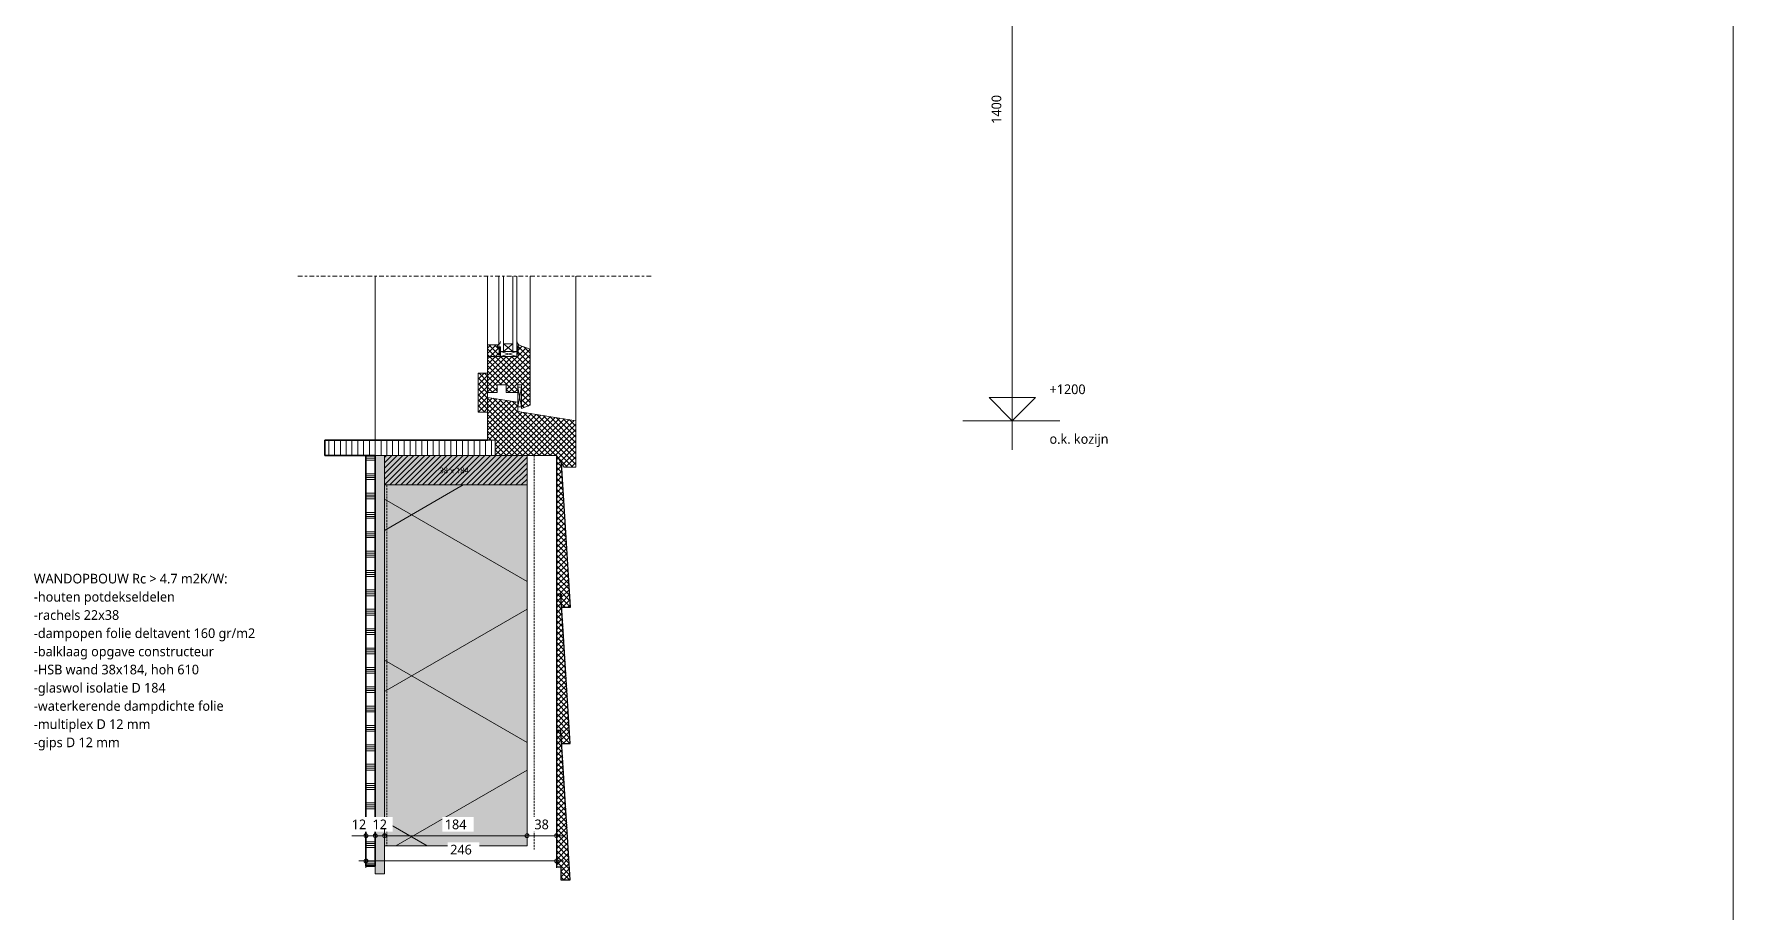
# Model space of a CAD drawing. Header units: millimetres. Extents: x 1813 to 34621, y -2347 to 13791.
# Drawn here: x 3835 to 6028, y 3077 to 4210 of the extents above; entities that cross this region are included whole.
import ezdxf

# ---------------------------------------------------------------- set-up
doc = ezdxf.new("R2010")
doc.units = ezdxf.units.MM
doc.linetypes.add('MV_center', pattern=[15, 6, -3, 3, -3])
doc.linetypes.add('MV_hidden', pattern=[3.75, 2.5, -1.25])
for name, color, linetype, lineweight in [('A-ANNO-DIMS', 211, 'Continuous', 13), ('A-ANNO-DIMS-5', 211, 'Continuous', 13), ('A-ANNO-NOTE', 131, 'Continuous', 18), ('A-DETL', 90, 'Continuous', 13), ('A-DETL-GENF', 92, 'Continuous', 18), ('A-DETL-MEDM', 33, 'Continuous', 18), ('G-ANNO-TEXT', 231, 'Continuous', 13)]:
    doc.layers.add(name, color=color, linetype=linetype, lineweight=lineweight)
doc.styles.add('Segoe UI', font='segoeui.ttf', dxfattribs={"height": 7.5})
doc.styles.add('Segoe UI_3', font='segoeui.ttf', dxfattribs={"height": 12.5})
doc.styles.add('Segoe UI_B', font='segoeui.ttf', dxfattribs={"height": 12.5})
doc.dimstyles.new('2_5_mm', dxfattribs={"dimscale": 304.8, "dimtxt": 13.092049, "dimasz": 0.016404, "dimexe": 0.029528, "dimexo": 0.0625, "dimgap": 0.014764, "dimtad": 1, "dimdec": 0, "dimzin": 0, "dimdsep": 46, "dimtxsty": 'Segoe UI_3', "dimblk1": 'DOTBLANK', "dimblk2": 'DOTBLANK', "dimsah": 1, "dimcen": 0.09, "dimdle": 0.029528, "dimazin": 0, "dimtfac": 1, "dimtdec": 4, "dimtix": 1, "dimtmove": 1, "dimatfit": 3, "dimfxl": 0.029528, "dimfxlon": 1, "dimtvp": 1, "dimtfill": 1, "dimtolj": 1, "dimtzin": 0, "dimarcsym": 2})
doc.dimstyles.new('2_5_mm_1', dxfattribs={"dimscale": 304.8, "dimtxt": 13.092049, "dimasz": 0.016404, "dimexe": 0.029528, "dimexo": 0.0625, "dimgap": 0.014764, "dimtad": 1, "dimdec": 0, "dimzin": 0, "dimdsep": 46, "dimtxsty": 'Segoe UI_3', "dimblk1": 'DOTBLANK', "dimblk2": 'DOTBLANK', "dimsah": 1, "dimcen": 0.09, "dimdle": 0.029528, "dimazin": 0, "dimtfac": 1, "dimtdec": 4, "dimtix": 1, "dimtmove": 0, "dimatfit": 3, "dimfxl": 0.029528, "dimfxlon": 1, "dimtvp": 1, "dimtfill": 1, "dimtolj": 1, "dimtzin": 0, "dimarcsym": 2})
pattern_1 = [(45, (0, 0), (-3.535534, 3.535534), []), (135, (0, 0), (-3.535534, -3.535534), [])]

# ---------------------------------------------------------------- blocks, each defined once
blk = doc.blocks.new('42_isolatie - Type 1-4090455-Details Verbouwingen')
at = {"layer": 'A-DETL-GENF'}
blk.add_hatch(color=256, dxfattribs=at).paths.add_polyline_path([(0.3, -0.8), (0.3, -184.8), (466.3, -184.8), (466.3, -0.8), (109.6, -0.8)])
at = {"layer": 'A-DETL-GENF', "lineweight": 13}
h = blk.add_hatch(dxfattribs=at)
h.set_pattern_fill('FP_74', color=256, style=0, pattern_type=2)
h.set_pattern_definition([(300, (-2126.39, -181.76), (-155.885, -90), []), (240, (-2126.39, -181.76), (-155.885, 90), [])])
h.paths.add_polyline_path([(0.3, -0.8), (0.3, -184.8), (466.3, -184.8), (466.3, -0.8), (109.6, -0.8)])
at = {"layer": 'A-DETL-GENF'}
for p, q in [((466.3, -0.8), (0.3, -0.8)), ((0.3, -0.8), (0.3, -184.8)), ((0.3, -0.8), (0.3, -184.8)), ((466.3, -184.8), (466.3, -0.8)), ((0.3, -184.8), (466.3, -184.8)), ((0.3, -184.8), (466.3, -184.8))]:
    blk.add_line(p, q, dxfattribs=at)
blk = doc.blocks.new('31 dubbel_glas - Type 1-4090465-Details Verbouwingen')
at = {"layer": 'A-DETL-GENF', "lineweight": 13}
for p, q in [((324.9, 0), (234.6, 0)), ((331.8, -21), (331.8, 0)), ((331.8, -5), (234.6, -5)), ((234.6, -17), (331.8, -17)), ((321.8, -5), (321.8, -17)), ((321.8, -17), (331.8, -5)), ((321.8, -5), (331.8, -17)), ((234.6, -23), (326.1, -23))]:
    blk.add_line(p, q, dxfattribs=at)
blk = doc.blocks.new('33 sparing - Type 1-V81-Details Verbouwingen')
at = {"layer": 'A-DETL-GENF'}
for p, q in [((0, 0), (0, -3.2)), ((21, 0), (0, 0)), ((0, -6.4), (21, 0)), ((21, -6.4), (0, 0)), ((21, -2.6), (21, 0)), ((0, -6.4), (21, -6.4))]:
    blk.add_line(p, q, dxfattribs=at)
blk = doc.blocks.new('NLRS_00_DI_maskeer - Type 1-4234380-Details Verbouwingen')
at = {"layer": 'A-DETL-GENF', "linetype": 'MV_center'}
blk.add_line((359, 0), (-100, 0), dxfattribs=at)
blk = doc.blocks.new('00 hout-rechthoekig - SLS 38x184-4311503-Details Verbouwingen')
at = {"layer": 'A-DETL-GENF', "lineweight": 13}
blk.add_hatch(color=256, dxfattribs=at).paths.add_polyline_path([(0, 38), (0, 0), (184, 0), (184, 38)])
at = {"layer": 'A-DETL-MEDM', "lineweight": 13}
h = blk.add_hatch(dxfattribs=at)
h.set_pattern_fill('FP_145', color=256, style=0, pattern_type=2)
h.set_pattern_definition([(225, (4471.048, 3666.039), (3.535534, -3.535534), [])])
h.paths.add_polyline_path([(0, 38), (0, 0), (184, 0), (184, 38)])
at = {"layer": 'A-DETL-MEDM'}
for p, q in [((184, 38), (0, 38)), ((0, 38), (0, 0)), ((184, 38), (0, 38)), ((184, 0), (184, 38)), ((184, 0), (184, 38)), ((184, 0), (184, 38)), ((0, 0), (184, 0))]:
    blk.add_line(p, q, dxfattribs=at)
blk = doc.blocks.new('DIMBLOCK129-Details Verbouwingen')
at = {"layer": 'A-ANNO-DIMS-5'}
for p, q in [((4263, 3175.2), (4263, 3184.2)), ((4275, 3175.2), (4275, 3184.2)), ((4244.7, 3175.2), (4273.7, 3175.2)), ((4254, 3175.2), (4275, 3175.2)), ((4263, 3175.2), (4263, 3166.2)), ((4273.7, 3175.2), (4269, 3175.2)), ((4275, 3175.2), (4275, 3166.2))]:
    blk.add_line(p, q, dxfattribs=at)
for centre in [(4263, 3175.2), (4275, 3175.2)]:
    blk.add_circle(centre, 2.5, dxfattribs=at)
at = {"layer": 'A-ANNO-DIMS-5', "color": 0, "insert": (4244.7, 3196.1), "char_height": 12.5, "width": 22.852, "attachment_point": 1, "line_spacing_factor": 1.142579, "style": 'Segoe UI_3', "bg_fill": 3, "box_fill_scale": 1.25, "bg_fill_color": 9, "bg_fill_true_color": 13158600, "bg_fill_transparency": 0}
blk.add_mtext('12', dxfattribs=at)
blk = doc.blocks.new('_DotBlank')
at = {"color": 0, "linetype": 'ByBlock', "lineweight": -2}
blk.add_line((-0.5, 0), (-1, 0), dxfattribs=at)
blk.add_circle((0, 0), 0.5, dxfattribs=at)
blk = doc.blocks.new('DIMBLOCK130-Details Verbouwingen')
at = {"layer": 'A-ANNO-DIMS-5'}
for p, q in [((4275, 3175.2), (4275, 3184.2)), ((4287, 3175.2), (4287, 3184.2)), ((4275, 3175.2), (4287, 3175.2)), ((4275, 3175.2), (4275, 3166.2)), ((4287, 3175.2), (4287, 3166.2))]:
    blk.add_line(p, q, dxfattribs=at)
for centre in [(4275, 3175.2), (4287, 3175.2)]:
    blk.add_circle(centre, 2.5, dxfattribs=at)
at = {"layer": 'A-ANNO-DIMS-5', "color": 0, "insert": (4271.5, 3196.1), "char_height": 12.5, "width": 22.852, "attachment_point": 1, "line_spacing_factor": 1.142579, "style": 'Segoe UI_3', "bg_fill": 3, "box_fill_scale": 1.25, "bg_fill_color": 9, "bg_fill_true_color": 13158600, "bg_fill_transparency": 0}
blk.add_mtext('12', dxfattribs=at)
blk = doc.blocks.new('DIMBLOCK131-Details Verbouwingen')
at = {"layer": 'A-ANNO-DIMS-5'}
for p, q in [((4287, 3175.2), (4287, 3184.2)), ((4471, 3175.2), (4471, 3184.2)), ((4287, 3175.2), (4471, 3175.2)), ((4287, 3175.2), (4287, 3166.2)), ((4471, 3175.2), (4471, 3166.2))]:
    blk.add_line(p, q, dxfattribs=at)
for centre in [(4287, 3175.2), (4471, 3175.2)]:
    blk.add_circle(centre, 2.5, dxfattribs=at)
at = {"layer": 'A-ANNO-DIMS-5', "color": 0, "insert": (4364.8, 3196.1), "char_height": 12.5, "width": 34.277, "attachment_point": 1, "line_spacing_factor": 1.142579, "style": 'Segoe UI_3', "bg_fill": 3, "box_fill_scale": 1.25, "bg_fill_color": 9, "bg_fill_true_color": 13158600, "bg_fill_transparency": 0}
blk.add_mtext('184', dxfattribs=at)
blk = doc.blocks.new('DIMBLOCK132-Details Verbouwingen')
at = {"layer": 'A-ANNO-DIMS-5'}
for p, q in [((4471, 3175.2), (4471, 3184.2)), ((4509, 3175.2), (4509, 3184.2)), ((4471, 3175.2), (4518, 3175.2)), ((4471, 3175.2), (4471, 3166.2)), ((4509, 3175.2), (4509, 3166.2))]:
    blk.add_line(p, q, dxfattribs=at)
for centre in [(4471, 3175.2), (4509, 3175.2)]:
    blk.add_circle(centre, 2.5, dxfattribs=at)
at = {"layer": 'A-ANNO-DIMS-5', "color": 0, "insert": (4480.5, 3196.1), "char_height": 12.5, "width": 22.852, "attachment_point": 1, "line_spacing_factor": 1.142579, "style": 'Segoe UI_3', "bg_fill": 3, "box_fill_scale": 1.25, "bg_fill_color": 9, "bg_fill_true_color": 13158600, "bg_fill_transparency": 0}
blk.add_mtext('38', dxfattribs=at)
blk = doc.blocks.new('DIMBLOCK133-Details Verbouwingen')
at = {"layer": 'A-ANNO-DIMS-5'}
for p, q in [((4254, 3142.7), (4518, 3142.7)), ((4263, 3142.7), (4263, 3151.7)), ((4263, 3142.7), (4263, 3133.7)), ((4509, 3142.7), (4509, 3151.7)), ((4509, 3142.7), (4509, 3133.7))]:
    blk.add_line(p, q, dxfattribs=at)
for centre in [(4263, 3142.7), (4509, 3142.7)]:
    blk.add_circle(centre, 2.5, dxfattribs=at)
at = {"layer": 'A-ANNO-DIMS-5', "color": 0, "insert": (4371.8, 3163.5), "char_height": 12.5, "width": 34.277, "attachment_point": 1, "line_spacing_factor": 1.142579, "style": 'Segoe UI_3', "bg_fill": 3, "box_fill_scale": 1.25, "bg_fill_color": 9, "bg_fill_true_color": 13158600, "bg_fill_transparency": 0}
blk.add_mtext('246', dxfattribs=at)

msp = doc.modelspace()

# ---------------------------------------------------------------- hatches: boundary and pattern name
at = {"layer": 'A-DETL-GENF', "lineweight": 13}
h = msp.add_hatch(dxfattribs=at)
h.set_pattern_fill('FP_10', color=250, style=0, pattern_type=2)
h.set_pattern_definition(pattern_1)
h.paths.add_polyline_path([(4464, 3726.9), (4475, 3730.9), (4475, 3803.3), (4459.5, 3809), (4459.5, 3794), (4420, 3794), (4420, 3747.2), (4432.2, 3747.2), (4432.2, 3757.2), (4444, 3757.2), (4444, 3747.2), (4459, 3747.2), (4459, 3757.2), (4464, 3757.2), (4464, 3747.2)])
h = msp.add_hatch(dxfattribs=at)
h.set_pattern_fill('FP_10', color=250, style=0, pattern_type=2)
h.set_pattern_definition(pattern_1)
h.paths.add_polyline_path([(4420, 3794), (4435, 3794), (4435, 3806), (4433, 3806), (4433, 3808.5), (4432.8, 3808.8), (4432.6, 3809), (4432.4, 3809), (4420, 3809)])
at = {"layer": 'A-DETL-GENF'}
h = msp.add_hatch(color=7, dxfattribs=at)
h.paths.add_polyline_path([(4435, 3796.5), (4436.7, 3796.5), (4436.7, 3806.5), (4435, 3806.5)])
h.paths.add_polyline_path([(4459.5, 3797.2), (4459.5, 3807.2), (4457.7, 3807.2), (4457.7, 3797.2)])
at = {"layer": 'A-DETL-GENF', "lineweight": 13}
h = msp.add_hatch(dxfattribs=at)
h.set_pattern_fill('FP_10', color=250, style=0, pattern_type=2)
h.set_pattern_definition(pattern_1)
h.paths.add_polyline_path([(4408, 3722.2), (4420, 3722.2), (4420, 3772.2), (4408, 3772.2)])
h = msp.add_hatch(dxfattribs=at)
h.set_pattern_fill('FP_10', color=250, style=0, pattern_type=2)
h.set_pattern_definition(pattern_1)
h.paths.add_polyline_path([(4519, 3651), (4534, 3651), (4534, 3711), (4459, 3722.9), (4459, 3734.9), (4420, 3741), (4420, 3686), (4430, 3686), (4430, 3666), (4509, 3666)])
h = msp.add_hatch(dxfattribs=at)
h.set_pattern_fill('FP_7', color=254, style=0, pattern_type=2)
h.set_pattern_definition([(90, (0, 0), (-7.5, 5e-16), [])])
h.paths.add_polyline_path([(4420, 3666), (4430, 3666), (4430, 3686), (4210, 3686), (4210, 3666), (4287, 3666)])
h = msp.add_hatch(dxfattribs=at)
h.set_pattern_fill('FP_9', color=254, style=0, pattern_type=2)
h.set_pattern_definition([(0, (0, 10), (0, 25), []), (0, (0, 12.5), (0, 25), []), (0, (0, 15), (0, 25), []), (0, (0, 17.5), (0, 25), [])])
h.paths.add_polyline_path([(4263, 3136), (4275, 3136), (4275, 3666), (4263, 3666), (4263, 3271.4)])
h = msp.add_hatch(dxfattribs=at)
h.set_pattern_fill('FP_8', color=254, style=0, pattern_type=2)
h.set_pattern_definition([(0, (0, 0), (0, 5), [50, 0]), (45, (0, 0), (5.0006592, 0), [7.071, -7.071]), (315, (0, 0), (5.0006592, 0), [7.071, -7.071])])
h.paths.add_polyline_path([(4275, 3126), (4287, 3126), (4287, 3666), (4275, 3666), (4275, 3136)])
h = msp.add_hatch(dxfattribs=at)
h.set_pattern_fill('FP_10', color=250, style=0, pattern_type=2)
h.set_pattern_definition(pattern_1)
h.paths.add_polyline_path([(4527, 3470.2), (4515.5, 3656.3), (4510.9, 3663.2), (4509, 3663.2), (4509, 3487.2), (4515, 3487.2), (4515, 3483.2), (4515.9, 3470.2), (4526.8, 3470.2)])
h = msp.add_hatch(dxfattribs=at)
h.set_pattern_fill('FP_10', color=250, style=0, pattern_type=2)
h.set_pattern_definition(pattern_1)
h.paths.add_polyline_path([(4515.9, 3294.2), (4526.8, 3294.2), (4514.8, 3487.2), (4508.8, 3487.2), (4508.8, 3311.2), (4514.8, 3311.2)])
h = msp.add_hatch(dxfattribs=at)
h.set_pattern_fill('FP_10', color=250, style=0, pattern_type=2)
h.set_pattern_definition(pattern_1)
h.paths.add_polyline_path([(4514.8, 3118.2), (4526.8, 3118.2), (4514.8, 3311.2), (4508.8, 3311.2), (4508.8, 3135.2), (4514.8, 3135.2)])

# ---------------------------------------------------------------- linework, layer by layer
at = {"layer": 'A-DETL', "lineweight": 18}
for p, q in [((6027.7, 5599.5), (6027.7, 2790.7)), ((5097.3, 3711), (5097.3, 4831)), ((4275, 3686), (4275, 3897.5)), ((4420, 3809), (4420, 3897.5)), ((4420, 3862.5), (4420, 3897.5)), ((4534, 3897.5), (4534, 3711)), ((4432.4, 3809), (4420, 3809)), ((4420, 3809), (4420, 3794)), ((4433, 3806), (4433, 3808.4)), ((4435, 3806), (4433, 3806)), ((4436.7, 3806.5), (4435, 3806.5)), ((4435, 3806.5), (4435, 3796.5)), ((4435, 3794), (4435, 3796.5)), ((4435, 3796.5), (4436.7, 3796.5)), ((4436.7, 3796.5), (4436.7, 3806.5)), ((4459.5, 3807.2), (4457.7, 3807.2)), ((4457.7, 3807.2), (4457.7, 3797.2)), ((4457.7, 3797.2), (4459.5, 3797.2)), ((4459.5, 3797.2), (4459.5, 3807.2)), ((4420, 3794), (4435, 3794)), ((5097.3, 3673.5), (5097.3, 3788.5)), ((4459, 3734.9), (4420, 3741)), ((4459, 3722.9), (4459, 3734.9)), ((5097.3, 3711), (5067.3, 3741)), ((5067.3, 3741), (5127.3, 3741)), ((5127.3, 3741), (5097.3, 3711)), ((4420, 3722.2), (4420, 3686)), ((4534, 3711), (4459, 3722.9)), ((4534, 3651), (4534, 3711)), ((5158.7, 3711), (5033.7, 3711)), ((4420, 3686), (4430, 3686)), ((4430, 3686), (4430, 3666)), ((4471, 3666), (4509, 3666)), ((4509, 3666), (4519, 3651)), ((4519, 3651), (4534, 3651))]:
    msp.add_line(p, q, dxfattribs=at)
at = {"layer": 'A-DETL'}
for p, q in [((4420, 3809), (4420, 3897.5)), ((4475, 3803.3), (4475, 3897.5)), ((4534, 3711), (4534, 3897.5)), ((4475, 3803.3), (4459.5, 3809)), ((4459.5, 3809), (4459.5, 3807.2)), ((4459.5, 3797.2), (4459.5, 3794)), ((4475, 3730.9), (4475, 3803.3)), ((4420, 3794), (4420, 3772.2)), ((4420, 3741), (4420, 3794)), ((4459.5, 3794), (4435, 3794)), ((4408, 3772.2), (4408, 3722.2)), ((4420, 3772.2), (4408, 3772.2)), ((4420, 3722.2), (4420, 3772.2)), ((4432.2, 3747.2), (4432.2, 3757.2)), ((4432.2, 3757.2), (4444, 3757.2)), ((4444, 3757.2), (4444, 3747.2)), ((4459, 3747.2), (4459, 3757.2)), ((4459, 3757.2), (4464, 3757.2)), ((4464, 3754.2), (4459, 3754.2)), ((4459, 3754.2), (4459, 3728.9)), ((4459, 3754.2), (4464, 3728.9)), ((4464, 3754.2), (4459, 3728.9)), ((4464, 3757.2), (4464, 3747.2)), ((4464, 3728.9), (4464, 3754.2)), ((4420, 3747.2), (4432.2, 3747.2)), ((4444, 3747.2), (4459, 3747.2)), ((4459, 3728.9), (4464, 3728.9)), ((4464, 3747.2), (4464, 3726.9)), ((4464, 3726.9), (4475, 3730.9)), ((4408, 3722.2), (4420, 3722.2)), ((4287, 3666), (4275, 3666)), ((4509, 3663.2), (4509, 3666)), ((4287, 3126), (4287, 3628)), ((4275, 3136), (4275, 3126)), ((4275, 3126), (4287, 3126))]:
    msp.add_line(p, q, dxfattribs=at)
at = {"layer": 'A-DETL', "lineweight": 35}
for p, q in [((4420, 3686), (4210, 3686)), ((4210, 3686), (4210, 3666)), ((4210, 3666), (4263, 3666)), ((4275, 3666), (4263, 3666)), ((4263, 3666), (4263, 3136)), ((4275, 3136), (4275, 3666)), ((4263, 3136), (4275, 3136))]:
    msp.add_line(p, q, dxfattribs=at)
at = {"layer": 'A-DETL', "linetype": 'MV_hidden'}
msp.add_line((4480, 3666), (4480, 3156), dxfattribs=at)
at = {"layer": 'A-DETL', "lineweight": 25}
for p, q in [((4510.9, 3663.2), (4509, 3663.2)), ((4509, 3663.2), (4509, 3487.2)), ((4527, 3470.2), (4515.5, 3656.3)), ((4514.8, 3487.2), (4508.8, 3487.2)), ((4508.8, 3487.2), (4508.8, 3311.2)), ((4514.8, 3487.2), (4515, 3487.2)), ((4526.8, 3294.2), (4514.8, 3487.2)), ((4515, 3487.2), (4515, 3483.2)), ((4515.9, 3470.2), (4527, 3470.2)), ((4514.8, 3311.2), (4508.8, 3311.2)), ((4508.8, 3311.2), (4508.8, 3135.2)), ((4526.8, 3118.2), (4514.8, 3311.2)), ((4515.9, 3294.2), (4526.8, 3294.2)), ((4508.8, 3135.2), (4514.8, 3135.2)), ((4514.8, 3135.2), (4514.8, 3118.2)), ((4514.8, 3118.2), (4526.8, 3118.2))]:
    msp.add_line(p, q, dxfattribs=at)
at = {"layer": 'A-DETL', "linetype": 'MV_hidden', "lineweight": 18}
msp.add_line((4290.1, 3628), (4290.1, 3162), dxfattribs=at)
at = {"layer": 'A-DETL', "lineweight": 18}
for centre, radius, start, end in [((4432.4, 3813.4), 4.4, 270, 0), ((4432.4, 3808.4), 0.589, 0, 90), ((4465.6, 3814.8), 7.85, 186.922, 233.078)]:
    msp.add_arc(centre, radius, start, end, dxfattribs=at)

# ---------------------------------------------------------------- block references
at = {"layer": 'A-DETL-GENF', "linetype": 'MV_center', "rotation": 180}
msp.add_blockref('NLRS_00_DI_maskeer - Type 1-4234380-Details Verbouwingen', (4534, 3897.5), dxfattribs=at)
at = {"layer": 'A-DETL-GENF', "lineweight": 13, "rotation": 269.9999999999997}
msp.add_blockref('31 dubbel_glas - Type 1-4090465-Details Verbouwingen', (4457.7, 4132.1), dxfattribs=at)
at = {"layer": 'A-DETL-GENF'}
for name, p, rotation in [('33 sparing - Type 1-V81-Details Verbouwingen', (4457.7, 3794), 180), ('42_isolatie - Type 1-4090455-Details Verbouwingen', (4286.2, 3161.8), 90.0000000000001)]:
    msp.add_blockref(name, p, dxfattribs=dict(at, rotation=rotation))
at = {"layer": 'A-DETL-MEDM', "lineweight": 13, "rotation": 180}
msp.add_blockref('00 hout-rechthoekig - SLS 38x184-4311503-Details Verbouwingen', (4471, 3666), dxfattribs=at)

# ---------------------------------------------------------------- texts
at = {"layer": 'A-ANNO-NOTE', "lineweight": 13, "insert": (4357.8, 3650.5), "char_height": 7.5, "width": 47.3, "attachment_point": 1, "style": 'Segoe UI'}
msp.add_mtext('38 x 184', dxfattribs=at)
at = {"layer": 'G-ANNO-TEXT', "color": 7, "insert": (5070.6, 4094.2), "char_height": 12.5, "width": 46.498, "attachment_point": 1, "rotation": 90, "style": 'Segoe UI_3', "bg_fill": 3, "box_fill_scale": 1.25, "bg_fill_color": 9, "bg_fill_true_color": 13158600, "bg_fill_transparency": 0}
msp.add_mtext('1400', dxfattribs=at)
at = {"layer": 'G-ANNO-TEXT', "color": 7, "char_height": 12.5, "attachment_point": 1}
for s, insert, width, style in [('+1200', (5145.4, 3757.8), 60.928, 'Segoe UI_3'), ('o.k. kozijn', (5145.4, 3693.7), 92.595, 'Segoe UI_3'), ('WANDOPBOUW Rc > 4.7 m2K/W:', (3834.3, 3513.4), 337.911, 'Segoe UI_B'), ('-houten potdekseldelen', (3834.3, 3489.9), 224.873, 'Segoe UI_3'), ('-rachels 22x38', (3834.3, 3466.4), 135.485, 'Segoe UI_3'), ('-dampopen folie deltavent 160 gr/m2', (3834.3, 3442.9), 355.949, 'Segoe UI_3'), ('-balklaag opgave constructeur', (3834.3, 3419.4), 284.599, 'Segoe UI_3'), ('-HSB wand 38x184, hoh 610 ', (3834.3, 3396), 270.97, 'Segoe UI_3'), ('-glaswol isolatie D 184 ', (3834.3, 3372.5), 218.46, 'Segoe UI_3'), ('-waterkerende dampdichte folie', (3834.3, 3349), 300.633, 'Segoe UI_3'), ('-multiplex D 12 mm', (3834.3, 3325.5), 187.996, 'Segoe UI_3'), ('-gips D 12 mm', (3834.3, 3302), 140.295, 'Segoe UI_3')]:
    msp.add_mtext(s, dxfattribs=dict(at, insert=insert, width=width, style=style))

# ---------------------------------------------------------------- next in the draw order: dimensions: what is measured, and where the dimension line sits
at = {"layer": 'A-ANNO-DIMS'}
dim = msp.add_linear_dim(base=(4275, 3175.2), p1=(4263, 3184.2), p2=(4275, 3184.2), dimstyle='2_5_mm', override={"dimpost": '<>', "dimfxl": 12}, dxfattribs=at)
dim.commit()
dim.dimension.update_dxf_attribs({"geometry": 'DIMBLOCK129-Details Verbouwingen', "text_midpoint": (4256.1, 3187.7), "dimtype": 160})

# ---------------------------------------------------------------- next in the draw order: dimensions: what is measured, and where the dimension line sits
dim = msp.add_linear_dim(base=(4287, 3175.2), p1=(4275, 3184.2), p2=(4287, 3184.2), dimstyle='2_5_mm_1', override={"dimpost": '<>', "dimfxl": 12}, dxfattribs=at)
dim.commit()
dim.dimension.update_dxf_attribs({"geometry": 'DIMBLOCK130-Details Verbouwingen', "text_midpoint": (4281, 3186.1)})

# ---------------------------------------------------------------- next in the draw order: dimensions: what is measured, and where the dimension line sits
dim = msp.add_linear_dim(base=(4471, 3175.2), p1=(4287, 3184.2), p2=(4471, 3184.2), dimstyle='2_5_mm_1', override={"dimpost": '<>', "dimfxl": 184}, dxfattribs=at)
dim.commit()
dim.dimension.update_dxf_attribs({"geometry": 'DIMBLOCK131-Details Verbouwingen', "text_midpoint": (4379, 3186.2)})

# ---------------------------------------------------------------- next in the draw order: dimensions: what is measured, and where the dimension line sits
dim = msp.add_linear_dim(base=(4509, 3175.2), p1=(4471, 3184.2), p2=(4509, 3184.2), dimstyle='2_5_mm_1', override={"dimpost": '<>', "dimfxl": 38}, dxfattribs=at)
dim.commit()
dim.dimension.update_dxf_attribs({"geometry": 'DIMBLOCK132-Details Verbouwingen', "text_midpoint": (4490, 3186.2)})

# ---------------------------------------------------------------- next in the draw order: dimensions: what is measured, and where the dimension line sits
dim = msp.add_linear_dim(base=(4509, 3142.7), p1=(4263, 3151.7), p2=(4509, 3151.7), dimstyle='2_5_mm_1', override={"dimpost": '<>', "dimfxl": 246}, dxfattribs=at)
dim.commit()
dim.dimension.update_dxf_attribs({"geometry": 'DIMBLOCK133-Details Verbouwingen', "text_midpoint": (4386, 3153.7)})

doc.saveas('drawing.dxf')
